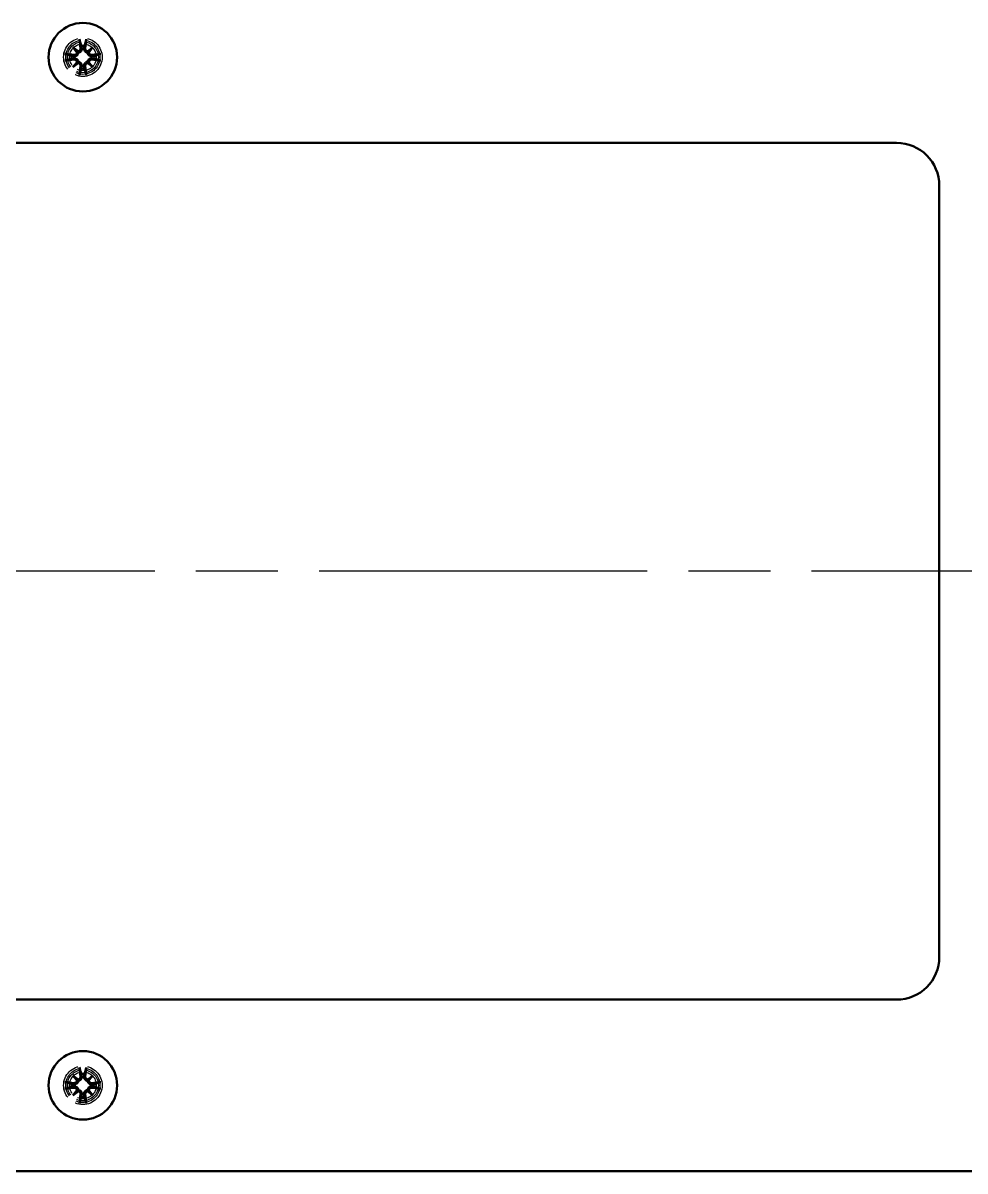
# Model space of a CAD drawing. Header units: millimetres. Extents: x 0 to 4200, y 0 to 2970.
# Drawn here: x 1039.3 to 1149.3, y 2135.2 to 2269.2 of the extents above; entities that cross this region are included whole.
import ezdxf

# ---------------------------------------------------------------- set-up
doc = ezdxf.new("R2010")
doc.units = ezdxf.units.MM
doc.header["$LTSCALE"] = 10
doc.linetypes.add('CHAIN', pattern=[0.7087, 0.4724, -0.0591, 0.1181, -0.0591])
doc.linetypes.add('DASHED', pattern=[0.2067, 0.1654, -0.0413])
doc.layers.add('Centerline (ANSI)', color=7, linetype='Continuous', lineweight=25)
doc.layers.add('Co ban', color=7, linetype='Continuous', lineweight=50)
doc.layers.add('Manh', color=7, linetype='DASHED', lineweight=25, true_color=0x008000)

msp = doc.modelspace()

# ---------------------------------------------------------------- linework, layer by layer
at = {"layer": 'Centerline (ANSI)', "linetype": 'CHAIN', "ltscale": 8.113447}
msp.add_line((2549.67, 2205.2), (583.52, 2205.2), dxfattribs=at)
at = {"layer": 'Co ban'}
for p, q in [((1045.11, 2266.36), (1045.6, 2265.87)), ((1047.43, 2266.36), (1046.95, 2265.87)), ((1045.6, 2265.87), (1045.74, 2265.73)), ((1045.6, 2264.52), (1045.74, 2264.66)), ((1046.95, 2265.87), (1046.81, 2265.73)), ((1046.95, 2264.52), (1046.81, 2264.66)), ((1045.11, 2264.04), (1045.6, 2264.52)), ((1047.43, 2264.04), (1046.95, 2264.52)), ((951.27, 2255.2), (1141.27, 2255.2)), ((1146.27, 2250.2), (1146.27, 2160.2)), ((1141.27, 2155.2), (951.27, 2155.2)), ((1045.11, 2146.36), (1045.6, 2145.87)), ((1045.6, 2145.87), (1045.74, 2145.73)), ((1046.95, 2145.87), (1046.81, 2145.73)), ((1047.43, 2146.36), (1046.95, 2145.87)), ((1045.11, 2144.04), (1045.6, 2144.52)), ((1045.6, 2144.52), (1045.74, 2144.66)), ((1046.95, 2144.52), (1046.81, 2144.66)), ((1047.43, 2144.04), (1046.95, 2144.52)), ((1821.27, 2135.2), (711.27, 2135.2))]:
    msp.add_line(p, q, dxfattribs=at)
for centre in [(1046.27, 2265.2), (1046.27, 2145.2)]:
    msp.add_circle(centre, 4, dxfattribs=at)
for centre, radius, start, end in [((1046.27, 2265.2), 1.34, 82.3918, 97.6082), ((1046.27, 2265.2), 1.34, 172.3918, 187.6082), ((1046.27, 2265.2), 1.34, 352.3918, 7.6082), ((1046.27, 2265.2), 1.34, 262.3918, 277.6082), ((1141.27, 2250.2), 5, 0, 90), ((1141.27, 2160.2), 5, 270, 0), ((1046.27, 2145.2), 1.34, 172.3918, 187.6082), ((1046.27, 2145.2), 1.34, 82.3918, 97.6082), ((1046.27, 2145.2), 1.34, 352.3918, 7.6082), ((1046.27, 2145.2), 1.34, 262.3918, 277.6082)]:
    msp.add_arc(centre, radius, start, end, dxfattribs=at)
for centre, major_axis, ratio, start_param, end_param in [((1046.68, 2265.25), (0.78, -6.44), 0.087156, 4.378084, 4.547777), ((1045.87, 2265.25), (0.78, 6.44), 0.087156, 4.877001, 5.046694), ((1047, 2265.82), (-4.2, 4.86), 0.173648, 1.313224, 1.430376), ((1045.65, 2264.47), (4.86, -4.2), 0.173648, 1.711217, 1.828368), ((1046.9, 2264.47), (4.86, 4.2), 0.173648, 1.313224, 1.430376), ((1045.55, 2265.82), (-4.2, -4.86), 0.173648, 1.711217, 1.828368), ((1046.23, 2264.79), (-6.44, 0.78), 0.087156, 4.877001, 5.046694), ((1046.23, 2265.6), (6.44, 0.78), 0.087156, 4.378084, 4.547777), ((1047, 2264.57), (4.2, 4.86), 0.173648, 1.711217, 1.828368), ((1045.37, 2265.86), (-0.188, -0.163), 0.868224, 2.023807, 2.409971), ((1045.37, 2264.54), (0.188, -0.163), 0.868224, 0.731621, 1.117785), ((1045.61, 2266.1), (-0.163, -0.188), 0.868224, 0.731621, 1.117785), ((1046.94, 2266.1), (-0.163, 0.188), 0.868224, 2.023807, 2.409971), ((1047.18, 2265.86), (-0.188, 0.163), 0.868224, 0.731621, 1.117785), ((1047.18, 2264.54), (0.188, 0.163), 0.868224, 2.023807, 2.409971), ((1045.55, 2264.57), (4.2, -4.86), 0.173648, 1.313224, 1.430376), ((1046.32, 2264.79), (-6.44, -0.78), 0.087156, 4.378084, 4.547777), ((1046.32, 2265.6), (6.44, -0.78), 0.087156, 4.877001, 5.046694), ((1045.65, 2265.92), (-4.86, -4.2), 0.173648, 1.313224, 1.430376), ((1045.61, 2264.29), (0.163, -0.188), 0.868224, 2.023807, 2.409971), ((1046.68, 2265.15), (-0.78, -6.44), 0.087156, 4.877001, 5.046694), ((1045.87, 2265.15), (-0.78, 6.44), 0.087156, 4.378084, 4.547777), ((1046.94, 2264.29), (0.163, 0.188), 0.868224, 0.731621, 1.117785), ((1046.9, 2265.92), (-4.86, 4.2), 0.173648, 1.711217, 1.828368), ((1046.68, 2145.25), (0.78, -6.44), 0.087156, 4.378084, 4.547777), ((1045.87, 2145.25), (0.78, 6.44), 0.087156, 4.877001, 5.046694), ((1046.23, 2144.79), (-6.44, 0.78), 0.087156, 4.877001, 5.046694), ((1047, 2145.82), (-4.2, 4.86), 0.173648, 1.313224, 1.430376), ((1045.65, 2144.47), (4.86, -4.2), 0.173648, 1.711217, 1.828368), ((1045.37, 2145.86), (-0.188, -0.163), 0.868224, 2.023807, 2.409971), ((1045.61, 2146.1), (-0.163, -0.188), 0.868224, 0.731621, 1.117785), ((1046.9, 2144.47), (4.86, 4.2), 0.173648, 1.313224, 1.430376), ((1046.94, 2146.1), (-0.163, 0.188), 0.868224, 2.023807, 2.409971), ((1047.18, 2145.86), (-0.188, 0.163), 0.868224, 0.731621, 1.117785), ((1045.55, 2145.82), (-4.2, -4.86), 0.173648, 1.711217, 1.828368), ((1046.32, 2144.79), (-6.44, -0.78), 0.087156, 4.378084, 4.547777), ((1046.23, 2145.6), (6.44, 0.78), 0.087156, 4.378084, 4.547777), ((1047, 2144.57), (4.2, 4.86), 0.173648, 1.711217, 1.828368), ((1045.65, 2145.92), (-4.86, -4.2), 0.173648, 1.313224, 1.430376), ((1045.37, 2144.54), (0.188, -0.163), 0.868224, 0.731621, 1.117785), ((1045.61, 2144.29), (0.163, -0.188), 0.868224, 2.023807, 2.409971), ((1046.68, 2145.15), (-0.78, -6.44), 0.087156, 4.877001, 5.046694), ((1045.87, 2145.15), (-0.78, 6.44), 0.087156, 4.378084, 4.547777), ((1046.94, 2144.29), (0.163, 0.188), 0.868224, 0.731621, 1.117785), ((1046.9, 2145.92), (-4.86, 4.2), 0.173648, 1.711217, 1.828368), ((1047.18, 2144.54), (0.188, 0.163), 0.868224, 2.023807, 2.409971), ((1045.55, 2144.57), (4.2, -4.86), 0.173648, 1.313224, 1.430376), ((1046.32, 2145.6), (6.44, -0.78), 0.087156, 4.877001, 5.046694)]:
    msp.add_ellipse(centre, major_axis=major_axis, ratio=ratio, start_param=start_param, end_param=end_param, dxfattribs=at)
for points, knots in [([(1045.92, 2267.09), (1045.92, 2267.1), (1045.92, 2267.11), (1045.91, 2267.14), (1045.91, 2267.16), (1045.9, 2267.2), (1045.9, 2267.22), (1045.9, 2267.26), (1045.89, 2267.28), (1045.89, 2267.29)], [0.05658644, 0.05658644, 0.05658644, 0.05658644, 0.06161587, 0.06161587, 0.06775669, 0.06775669, 0.07390904, 0.07390904, 0.07912293, 0.07912293, 0.07912293, 0.07912293]), ([(1046.66, 2267.29), (1046.65, 2267.28), (1046.65, 2267.26), (1046.65, 2267.22), (1046.64, 2267.2), (1046.64, 2267.16), (1046.63, 2267.14), (1046.63, 2267.11), (1046.63, 2267.1), (1046.62, 2267.09)], [0.01947687, 0.01947687, 0.01947687, 0.01947687, 0.02469076, 0.02469076, 0.03084311, 0.03084311, 0.03698394, 0.03698394, 0.04201336, 0.04201336, 0.04201336, 0.04201336]), ([(1046, 2266.23), (1046, 2266.2), (1046, 2266.16), (1045.97, 2266.08), (1045.95, 2266.04), (1045.91, 2265.98), (1045.88, 2265.95), (1045.81, 2265.91), (1045.77, 2265.9), (1045.72, 2265.9), (1045.7, 2265.89), (1045.69, 2265.89)], [0, 0, 0, 0, 0.01151442, 0.01151442, 0.02302884, 0.02302884, 0.0344178, 0.0344178, 0.04580676, 0.04580676, 0.0498478, 0.0498478, 0.0498478, 0.0498478]), ([(1046.14, 2266.25), (1046.14, 2266.25), (1046.14, 2266.24), (1046.15, 2266.19), (1046.15, 2266.14), (1046.13, 2266.05), (1046.12, 2266.01), (1046.08, 2265.94), (1046.06, 2265.9), (1046, 2265.84), (1045.96, 2265.81), (1045.89, 2265.77), (1045.85, 2265.75), (1045.79, 2265.74), (1045.76, 2265.73), (1045.74, 2265.73)], [0.18013192, 0.18013192, 0.18013192, 0.18013192, 0.18231103, 0.18231103, 0.1966644, 0.1966644, 0.21101777, 0.21101777, 0.22326588, 0.22326588, 0.23551399, 0.23551399, 0.24776211, 0.24776211, 0.25510696, 0.25510696, 0.25510696, 0.25510696]), ([(1046.81, 2265.73), (1046.79, 2265.73), (1046.76, 2265.74), (1046.69, 2265.75), (1046.65, 2265.77), (1046.58, 2265.81), (1046.55, 2265.84), (1046.49, 2265.9), (1046.47, 2265.94), (1046.43, 2266.01), (1046.41, 2266.05), (1046.4, 2266.14), (1046.4, 2266.19), (1046.4, 2266.23), (1046.4, 2266.24), (1046.4, 2266.25), (1046.41, 2266.25)], [-0.07279593, -0.07279593, -0.07279593, -0.07279593, -0.06545108, -0.06545108, -0.05320296, -0.05320296, -0.04095485, -0.04095485, -0.02870674, -0.02870674, -0.01435337, -0.01435337, 0, 0, 0, 0.00217911, 0.00217911, 0.00217911, 0.00217911]), ([(1046.86, 2265.89), (1046.86, 2265.89), (1046.86, 2265.89), (1046.82, 2265.9), (1046.78, 2265.9), (1046.7, 2265.93), (1046.67, 2265.96), (1046.61, 2266.01), (1046.59, 2266.04), (1046.56, 2266.12), (1046.55, 2266.16), (1046.55, 2266.21), (1046.55, 2266.22), (1046.55, 2266.23)], [0.02262869, 0.02262869, 0.02262869, 0.02262869, 0.02311382, 0.02311382, 0.03450698, 0.03450698, 0.04590014, 0.04590014, 0.05733833, 0.05733833, 0.06877652, 0.06877652, 0.07249219, 0.07249219, 0.07249219, 0.07249219]), ([(1044.18, 2265.58), (1044.19, 2265.58), (1044.21, 2265.58), (1044.25, 2265.57), (1044.27, 2265.57), (1044.31, 2265.56), (1044.33, 2265.56), (1044.36, 2265.55), (1044.37, 2265.55), (1044.38, 2265.55)], [0.01947687, 0.01947687, 0.01947687, 0.01947687, 0.02469076, 0.02469076, 0.03084311, 0.03084311, 0.03698394, 0.03698394, 0.04201336, 0.04201336, 0.04201336, 0.04201336]), ([(1044.38, 2264.85), (1044.37, 2264.84), (1044.36, 2264.84), (1044.33, 2264.84), (1044.31, 2264.83), (1044.27, 2264.83), (1044.25, 2264.82), (1044.21, 2264.82), (1044.19, 2264.82), (1044.18, 2264.82)], [0.05658644, 0.05658644, 0.05658644, 0.05658644, 0.06161587, 0.06161587, 0.06775669, 0.06775669, 0.07390904, 0.07390904, 0.07912293, 0.07912293, 0.07912293, 0.07912293]), ([(1045.74, 2265.73), (1045.74, 2265.71), (1045.73, 2265.68), (1045.72, 2265.62), (1045.7, 2265.58), (1045.66, 2265.51), (1045.63, 2265.47), (1045.57, 2265.41), (1045.53, 2265.39), (1045.46, 2265.35), (1045.42, 2265.34), (1045.33, 2265.32), (1045.28, 2265.32), (1045.24, 2265.33), (1045.23, 2265.33), (1045.23, 2265.33), (1045.22, 2265.33)], [-0.07279593, -0.07279593, -0.07279593, -0.07279593, -0.06545108, -0.06545108, -0.05320296, -0.05320296, -0.04095485, -0.04095485, -0.02870674, -0.02870674, -0.01435337, -0.01435337, 0, 0, 0, 0.00217911, 0.00217911, 0.00217911, 0.00217911]), ([(1045.22, 2265.07), (1045.23, 2265.07), (1045.23, 2265.07), (1045.28, 2265.07), (1045.33, 2265.07), (1045.42, 2265.06), (1045.46, 2265.04), (1045.53, 2265), (1045.57, 2264.98), (1045.63, 2264.92), (1045.66, 2264.89), (1045.7, 2264.82), (1045.72, 2264.78), (1045.73, 2264.71), (1045.74, 2264.68), (1045.74, 2264.66)], [0.18013192, 0.18013192, 0.18013192, 0.18013192, 0.18231103, 0.18231103, 0.1966644, 0.1966644, 0.21101777, 0.21101777, 0.22326588, 0.22326588, 0.23551399, 0.23551399, 0.24776211, 0.24776211, 0.25510696, 0.25510696, 0.25510696, 0.25510696]), ([(1045.58, 2265.78), (1045.58, 2265.78), (1045.58, 2265.78), (1045.58, 2265.74), (1045.57, 2265.7), (1045.54, 2265.62), (1045.51, 2265.59), (1045.46, 2265.54), (1045.43, 2265.51), (1045.35, 2265.48), (1045.31, 2265.47), (1045.26, 2265.47), (1045.25, 2265.47), (1045.24, 2265.47)], [0.02262944, 0.02262944, 0.02262944, 0.02262944, 0.02319765, 0.02319765, 0.0345489, 0.0345489, 0.04590016, 0.04590016, 0.05733835, 0.05733835, 0.06877655, 0.06877655, 0.07249221, 0.07249221, 0.07249221, 0.07249221]), ([(1045.24, 2264.92), (1045.27, 2264.92), (1045.32, 2264.92), (1045.39, 2264.9), (1045.43, 2264.88), (1045.49, 2264.83), (1045.52, 2264.8), (1045.56, 2264.73), (1045.57, 2264.69), (1045.58, 2264.64), (1045.58, 2264.63), (1045.58, 2264.61)], [0, 0, 0, 0, 0.01151442, 0.01151442, 0.02302884, 0.02302884, 0.0344178, 0.0344178, 0.04580676, 0.04580676, 0.0498478, 0.0498478, 0.0498478, 0.0498478]), ([(1045.74, 2264.66), (1045.76, 2264.66), (1045.79, 2264.66), (1045.85, 2264.64), (1045.89, 2264.62), (1045.96, 2264.58), (1046, 2264.55), (1046.06, 2264.49), (1046.08, 2264.46), (1046.12, 2264.39), (1046.13, 2264.34), (1046.15, 2264.25), (1046.15, 2264.2), (1046.15, 2264.16), (1046.14, 2264.15), (1046.14, 2264.15), (1046.14, 2264.14)], [-0.07279593, -0.07279593, -0.07279593, -0.07279593, -0.06545108, -0.06545108, -0.05320296, -0.05320296, -0.04095485, -0.04095485, -0.02870674, -0.02870674, -0.01435337, -0.01435337, 0, 0, 0, 0.00217911, 0.00217911, 0.00217911, 0.00217911]), ([(1046.41, 2264.14), (1046.4, 2264.15), (1046.4, 2264.15), (1046.4, 2264.2), (1046.4, 2264.25), (1046.41, 2264.34), (1046.43, 2264.39), (1046.47, 2264.46), (1046.49, 2264.49), (1046.55, 2264.55), (1046.58, 2264.58), (1046.65, 2264.62), (1046.69, 2264.64), (1046.76, 2264.66), (1046.79, 2264.66), (1046.81, 2264.66)], [0.18013192, 0.18013192, 0.18013192, 0.18013192, 0.18231103, 0.18231103, 0.1966644, 0.1966644, 0.21101777, 0.21101777, 0.22326588, 0.22326588, 0.23551399, 0.23551399, 0.24776211, 0.24776211, 0.25510696, 0.25510696, 0.25510696, 0.25510696]), ([(1047.33, 2265.33), (1047.32, 2265.33), (1047.32, 2265.33), (1047.27, 2265.32), (1047.22, 2265.32), (1047.13, 2265.34), (1047.09, 2265.35), (1047.01, 2265.39), (1046.98, 2265.41), (1046.92, 2265.47), (1046.89, 2265.51), (1046.85, 2265.58), (1046.83, 2265.62), (1046.82, 2265.68), (1046.81, 2265.71), (1046.81, 2265.73)], [0.18013192, 0.18013192, 0.18013192, 0.18013192, 0.18231103, 0.18231103, 0.1966644, 0.1966644, 0.21101777, 0.21101777, 0.22326588, 0.22326588, 0.23551399, 0.23551399, 0.24776211, 0.24776211, 0.25510696, 0.25510696, 0.25510696, 0.25510696]), ([(1046.81, 2264.66), (1046.81, 2264.68), (1046.82, 2264.71), (1046.83, 2264.78), (1046.85, 2264.82), (1046.89, 2264.89), (1046.92, 2264.92), (1046.98, 2264.98), (1047.01, 2265), (1047.09, 2265.04), (1047.13, 2265.06), (1047.22, 2265.07), (1047.27, 2265.07), (1047.31, 2265.07), (1047.32, 2265.07), (1047.32, 2265.07), (1047.33, 2265.07)], [-0.07279593, -0.07279593, -0.07279593, -0.07279593, -0.06545108, -0.06545108, -0.05320296, -0.05320296, -0.04095485, -0.04095485, -0.02870674, -0.02870674, -0.01435337, -0.01435337, 0, 0, 0, 0.00217911, 0.00217911, 0.00217911, 0.00217911]), ([(1047.31, 2265.47), (1047.27, 2265.47), (1047.23, 2265.47), (1047.15, 2265.5), (1047.12, 2265.52), (1047.06, 2265.56), (1047.03, 2265.59), (1046.99, 2265.66), (1046.98, 2265.7), (1046.97, 2265.75), (1046.97, 2265.77), (1046.97, 2265.78)], [0, 0, 0, 0, 0.01151442, 0.01151442, 0.02302884, 0.02302884, 0.0344178, 0.0344178, 0.04580676, 0.04580676, 0.0498478, 0.0498478, 0.0498478, 0.0498478]), ([(1046.97, 2264.61), (1046.97, 2264.61), (1046.97, 2264.62), (1046.97, 2264.65), (1046.98, 2264.7), (1047.01, 2264.77), (1047.03, 2264.8), (1047.09, 2264.86), (1047.12, 2264.88), (1047.2, 2264.91), (1047.24, 2264.92), (1047.29, 2264.92), (1047.3, 2264.92), (1047.31, 2264.92)], [0.02262944, 0.02262944, 0.02262944, 0.02262944, 0.02319765, 0.02319765, 0.0345489, 0.0345489, 0.04590016, 0.04590016, 0.05733835, 0.05733835, 0.06877655, 0.06877655, 0.07249221, 0.07249221, 0.07249221, 0.07249221]), ([(1048.17, 2265.55), (1048.18, 2265.55), (1048.19, 2265.55), (1048.22, 2265.56), (1048.24, 2265.56), (1048.27, 2265.57), (1048.3, 2265.57), (1048.33, 2265.58), (1048.35, 2265.58), (1048.37, 2265.58)], [0.05658644, 0.05658644, 0.05658644, 0.05658644, 0.06161587, 0.06161587, 0.06775669, 0.06775669, 0.07390904, 0.07390904, 0.07912293, 0.07912293, 0.07912293, 0.07912293]), ([(1048.37, 2264.82), (1048.35, 2264.82), (1048.33, 2264.82), (1048.3, 2264.82), (1048.27, 2264.83), (1048.24, 2264.83), (1048.22, 2264.84), (1048.19, 2264.84), (1048.18, 2264.84), (1048.17, 2264.85)], [0.01947687, 0.01947687, 0.01947687, 0.01947687, 0.02469076, 0.02469076, 0.03084311, 0.03084311, 0.03698394, 0.03698394, 0.04201336, 0.04201336, 0.04201336, 0.04201336]), ([(1045.69, 2264.5), (1045.69, 2264.5), (1045.69, 2264.5), (1045.73, 2264.5), (1045.77, 2264.49), (1045.85, 2264.46), (1045.88, 2264.44), (1045.93, 2264.38), (1045.96, 2264.35), (1045.99, 2264.27), (1046, 2264.23), (1046, 2264.18), (1046, 2264.17), (1046, 2264.16)], [0.02262944, 0.02262944, 0.02262944, 0.02262944, 0.02319765, 0.02319765, 0.0345489, 0.0345489, 0.04590016, 0.04590016, 0.05733835, 0.05733835, 0.06877655, 0.06877655, 0.07249221, 0.07249221, 0.07249221, 0.07249221]), ([(1045.89, 2263.1), (1045.89, 2263.12), (1045.9, 2263.14), (1045.9, 2263.17), (1045.9, 2263.2), (1045.91, 2263.24), (1045.91, 2263.26), (1045.92, 2263.28), (1045.92, 2263.29), (1045.92, 2263.3)], [0.01947687, 0.01947687, 0.01947687, 0.01947687, 0.02469076, 0.02469076, 0.03084311, 0.03084311, 0.03698394, 0.03698394, 0.04201336, 0.04201336, 0.04201336, 0.04201336]), ([(1046.55, 2264.16), (1046.55, 2264.2), (1046.55, 2264.24), (1046.57, 2264.32), (1046.59, 2264.35), (1046.64, 2264.41), (1046.67, 2264.44), (1046.74, 2264.48), (1046.78, 2264.49), (1046.83, 2264.5), (1046.85, 2264.5), (1046.86, 2264.5)], [0, 0, 0, 0, 0.01154742, 0.01154742, 0.02309483, 0.02309483, 0.0344508, 0.0344508, 0.04580677, 0.04580677, 0.04984781, 0.04984781, 0.04984781, 0.04984781]), ([(1046.62, 2263.3), (1046.63, 2263.29), (1046.63, 2263.28), (1046.63, 2263.26), (1046.64, 2263.24), (1046.64, 2263.2), (1046.65, 2263.17), (1046.65, 2263.14), (1046.65, 2263.12), (1046.66, 2263.1)], [0.05658644, 0.05658644, 0.05658644, 0.05658644, 0.06161587, 0.06161587, 0.06775669, 0.06775669, 0.07390904, 0.07390904, 0.07912293, 0.07912293, 0.07912293, 0.07912293]), ([(1045.92, 2147.09), (1045.92, 2147.1), (1045.92, 2147.11), (1045.91, 2147.14), (1045.91, 2147.16), (1045.9, 2147.2), (1045.9, 2147.22), (1045.9, 2147.26), (1045.89, 2147.28), (1045.89, 2147.29)], [0.05658644, 0.05658644, 0.05658644, 0.05658644, 0.06161587, 0.06161587, 0.06775669, 0.06775669, 0.07390904, 0.07390904, 0.07912293, 0.07912293, 0.07912293, 0.07912293]), ([(1046.66, 2147.29), (1046.65, 2147.28), (1046.65, 2147.26), (1046.65, 2147.22), (1046.64, 2147.2), (1046.64, 2147.16), (1046.63, 2147.14), (1046.63, 2147.11), (1046.63, 2147.1), (1046.62, 2147.09)], [0.01947687, 0.01947687, 0.01947687, 0.01947687, 0.02469076, 0.02469076, 0.03084311, 0.03084311, 0.03698394, 0.03698394, 0.04201336, 0.04201336, 0.04201336, 0.04201336]), ([(1044.18, 2145.58), (1044.19, 2145.58), (1044.21, 2145.58), (1044.25, 2145.57), (1044.27, 2145.57), (1044.31, 2145.56), (1044.33, 2145.56), (1044.36, 2145.55), (1044.37, 2145.55), (1044.38, 2145.55)], [0.01947687, 0.01947687, 0.01947687, 0.01947687, 0.02469076, 0.02469076, 0.03084311, 0.03084311, 0.03698394, 0.03698394, 0.04201336, 0.04201336, 0.04201336, 0.04201336]), ([(1045.74, 2145.73), (1045.74, 2145.71), (1045.73, 2145.68), (1045.72, 2145.62), (1045.7, 2145.58), (1045.66, 2145.51), (1045.63, 2145.47), (1045.57, 2145.41), (1045.53, 2145.39), (1045.46, 2145.35), (1045.42, 2145.34), (1045.33, 2145.32), (1045.28, 2145.32), (1045.24, 2145.33), (1045.23, 2145.33), (1045.23, 2145.33), (1045.22, 2145.33)], [-0.07279593, -0.07279593, -0.07279593, -0.07279593, -0.06545108, -0.06545108, -0.05320296, -0.05320296, -0.04095485, -0.04095485, -0.02870674, -0.02870674, -0.01435337, -0.01435337, 0, 0, 0, 0.00217911, 0.00217911, 0.00217911, 0.00217911]), ([(1045.58, 2145.78), (1045.58, 2145.78), (1045.58, 2145.78), (1045.58, 2145.74), (1045.57, 2145.7), (1045.54, 2145.62), (1045.51, 2145.59), (1045.46, 2145.54), (1045.43, 2145.51), (1045.35, 2145.48), (1045.31, 2145.47), (1045.26, 2145.47), (1045.25, 2145.47), (1045.24, 2145.47)], [0.02262944, 0.02262944, 0.02262944, 0.02262944, 0.02319765, 0.02319765, 0.0345489, 0.0345489, 0.04590016, 0.04590016, 0.05733835, 0.05733835, 0.06877655, 0.06877655, 0.07249221, 0.07249221, 0.07249221, 0.07249221]), ([(1046, 2146.23), (1046, 2146.2), (1046, 2146.16), (1045.97, 2146.08), (1045.95, 2146.04), (1045.91, 2145.98), (1045.88, 2145.95), (1045.81, 2145.91), (1045.77, 2145.9), (1045.72, 2145.9), (1045.7, 2145.89), (1045.69, 2145.89)], [0, 0, 0, 0, 0.01151442, 0.01151442, 0.02302884, 0.02302884, 0.0344178, 0.0344178, 0.04580676, 0.04580676, 0.0498478, 0.0498478, 0.0498478, 0.0498478]), ([(1046.14, 2146.25), (1046.14, 2146.25), (1046.14, 2146.24), (1046.15, 2146.19), (1046.15, 2146.14), (1046.13, 2146.05), (1046.12, 2146.01), (1046.08, 2145.94), (1046.06, 2145.9), (1046, 2145.84), (1045.96, 2145.81), (1045.89, 2145.77), (1045.85, 2145.75), (1045.79, 2145.74), (1045.76, 2145.73), (1045.74, 2145.73)], [0.18013192, 0.18013192, 0.18013192, 0.18013192, 0.18231103, 0.18231103, 0.1966644, 0.1966644, 0.21101777, 0.21101777, 0.22326588, 0.22326588, 0.23551399, 0.23551399, 0.24776211, 0.24776211, 0.25510696, 0.25510696, 0.25510696, 0.25510696]), ([(1046.81, 2145.73), (1046.79, 2145.73), (1046.76, 2145.74), (1046.69, 2145.75), (1046.65, 2145.77), (1046.58, 2145.81), (1046.55, 2145.84), (1046.49, 2145.9), (1046.47, 2145.94), (1046.43, 2146.01), (1046.41, 2146.05), (1046.4, 2146.14), (1046.4, 2146.19), (1046.4, 2146.23), (1046.4, 2146.24), (1046.4, 2146.25), (1046.41, 2146.25)], [-0.07279593, -0.07279593, -0.07279593, -0.07279593, -0.06545108, -0.06545108, -0.05320296, -0.05320296, -0.04095485, -0.04095485, -0.02870674, -0.02870674, -0.01435337, -0.01435337, 0, 0, 0, 0.00217911, 0.00217911, 0.00217911, 0.00217911]), ([(1046.86, 2145.89), (1046.86, 2145.89), (1046.86, 2145.89), (1046.82, 2145.9), (1046.78, 2145.9), (1046.7, 2145.93), (1046.67, 2145.96), (1046.61, 2146.01), (1046.59, 2146.04), (1046.56, 2146.12), (1046.55, 2146.16), (1046.55, 2146.21), (1046.55, 2146.22), (1046.55, 2146.23)], [0.02262869, 0.02262869, 0.02262869, 0.02262869, 0.02311382, 0.02311382, 0.03450698, 0.03450698, 0.04590014, 0.04590014, 0.05733833, 0.05733833, 0.06877652, 0.06877652, 0.07249219, 0.07249219, 0.07249219, 0.07249219]), ([(1047.33, 2145.33), (1047.32, 2145.33), (1047.32, 2145.33), (1047.27, 2145.32), (1047.22, 2145.32), (1047.13, 2145.34), (1047.09, 2145.35), (1047.01, 2145.39), (1046.98, 2145.41), (1046.92, 2145.47), (1046.89, 2145.51), (1046.85, 2145.58), (1046.83, 2145.62), (1046.82, 2145.68), (1046.81, 2145.71), (1046.81, 2145.73)], [0.18013192, 0.18013192, 0.18013192, 0.18013192, 0.18231103, 0.18231103, 0.1966644, 0.1966644, 0.21101777, 0.21101777, 0.22326588, 0.22326588, 0.23551399, 0.23551399, 0.24776211, 0.24776211, 0.25510696, 0.25510696, 0.25510696, 0.25510696]), ([(1047.31, 2145.47), (1047.27, 2145.47), (1047.23, 2145.47), (1047.15, 2145.5), (1047.12, 2145.52), (1047.06, 2145.56), (1047.03, 2145.59), (1046.99, 2145.66), (1046.98, 2145.7), (1046.97, 2145.75), (1046.97, 2145.77), (1046.97, 2145.78)], [0, 0, 0, 0, 0.01151442, 0.01151442, 0.02302884, 0.02302884, 0.0344178, 0.0344178, 0.04580676, 0.04580676, 0.0498478, 0.0498478, 0.0498478, 0.0498478]), ([(1048.17, 2145.55), (1048.18, 2145.55), (1048.19, 2145.55), (1048.22, 2145.56), (1048.24, 2145.56), (1048.27, 2145.57), (1048.3, 2145.57), (1048.33, 2145.58), (1048.35, 2145.58), (1048.37, 2145.58)], [0.05658644, 0.05658644, 0.05658644, 0.05658644, 0.06161587, 0.06161587, 0.06775669, 0.06775669, 0.07390904, 0.07390904, 0.07912293, 0.07912293, 0.07912293, 0.07912293]), ([(1044.38, 2144.85), (1044.37, 2144.84), (1044.36, 2144.84), (1044.33, 2144.84), (1044.31, 2144.83), (1044.27, 2144.83), (1044.25, 2144.82), (1044.21, 2144.82), (1044.19, 2144.82), (1044.18, 2144.82)], [0.05658644, 0.05658644, 0.05658644, 0.05658644, 0.06161587, 0.06161587, 0.06775669, 0.06775669, 0.07390904, 0.07390904, 0.07912293, 0.07912293, 0.07912293, 0.07912293]), ([(1045.22, 2145.07), (1045.23, 2145.07), (1045.23, 2145.07), (1045.28, 2145.07), (1045.33, 2145.07), (1045.42, 2145.06), (1045.46, 2145.04), (1045.53, 2145), (1045.57, 2144.98), (1045.63, 2144.92), (1045.66, 2144.89), (1045.7, 2144.82), (1045.72, 2144.78), (1045.73, 2144.71), (1045.74, 2144.68), (1045.74, 2144.66)], [0.18013192, 0.18013192, 0.18013192, 0.18013192, 0.18231103, 0.18231103, 0.1966644, 0.1966644, 0.21101777, 0.21101777, 0.22326588, 0.22326588, 0.23551399, 0.23551399, 0.24776211, 0.24776211, 0.25510696, 0.25510696, 0.25510696, 0.25510696]), ([(1045.24, 2144.92), (1045.27, 2144.92), (1045.32, 2144.92), (1045.39, 2144.9), (1045.43, 2144.88), (1045.49, 2144.83), (1045.52, 2144.8), (1045.56, 2144.73), (1045.57, 2144.69), (1045.58, 2144.64), (1045.58, 2144.63), (1045.58, 2144.61)], [0, 0, 0, 0, 0.01151442, 0.01151442, 0.02302884, 0.02302884, 0.0344178, 0.0344178, 0.04580676, 0.04580676, 0.0498478, 0.0498478, 0.0498478, 0.0498478]), ([(1045.69, 2144.5), (1045.69, 2144.5), (1045.69, 2144.5), (1045.73, 2144.5), (1045.77, 2144.49), (1045.85, 2144.46), (1045.88, 2144.44), (1045.93, 2144.38), (1045.96, 2144.35), (1045.99, 2144.27), (1046, 2144.23), (1046, 2144.18), (1046, 2144.17), (1046, 2144.16)], [0.02262944, 0.02262944, 0.02262944, 0.02262944, 0.02319765, 0.02319765, 0.0345489, 0.0345489, 0.04590016, 0.04590016, 0.05733835, 0.05733835, 0.06877655, 0.06877655, 0.07249221, 0.07249221, 0.07249221, 0.07249221]), ([(1045.74, 2144.66), (1045.76, 2144.66), (1045.79, 2144.66), (1045.85, 2144.64), (1045.89, 2144.62), (1045.96, 2144.58), (1046, 2144.55), (1046.06, 2144.49), (1046.08, 2144.46), (1046.12, 2144.39), (1046.13, 2144.34), (1046.15, 2144.25), (1046.15, 2144.2), (1046.15, 2144.16), (1046.14, 2144.15), (1046.14, 2144.15), (1046.14, 2144.14)], [-0.07279593, -0.07279593, -0.07279593, -0.07279593, -0.06545108, -0.06545108, -0.05320296, -0.05320296, -0.04095485, -0.04095485, -0.02870674, -0.02870674, -0.01435337, -0.01435337, 0, 0, 0, 0.00217911, 0.00217911, 0.00217911, 0.00217911]), ([(1046.41, 2144.14), (1046.4, 2144.15), (1046.4, 2144.15), (1046.4, 2144.2), (1046.4, 2144.25), (1046.41, 2144.34), (1046.43, 2144.39), (1046.47, 2144.46), (1046.49, 2144.49), (1046.55, 2144.55), (1046.58, 2144.58), (1046.65, 2144.62), (1046.69, 2144.64), (1046.76, 2144.66), (1046.79, 2144.66), (1046.81, 2144.66)], [0.18013192, 0.18013192, 0.18013192, 0.18013192, 0.18231103, 0.18231103, 0.1966644, 0.1966644, 0.21101777, 0.21101777, 0.22326588, 0.22326588, 0.23551399, 0.23551399, 0.24776211, 0.24776211, 0.25510696, 0.25510696, 0.25510696, 0.25510696]), ([(1046.55, 2144.16), (1046.55, 2144.2), (1046.55, 2144.24), (1046.57, 2144.32), (1046.59, 2144.35), (1046.64, 2144.41), (1046.67, 2144.44), (1046.74, 2144.48), (1046.78, 2144.49), (1046.83, 2144.5), (1046.85, 2144.5), (1046.86, 2144.5)], [0, 0, 0, 0, 0.01154742, 0.01154742, 0.02309483, 0.02309483, 0.0344508, 0.0344508, 0.04580677, 0.04580677, 0.04984781, 0.04984781, 0.04984781, 0.04984781]), ([(1046.81, 2144.66), (1046.81, 2144.68), (1046.82, 2144.71), (1046.83, 2144.78), (1046.85, 2144.82), (1046.89, 2144.89), (1046.92, 2144.92), (1046.98, 2144.98), (1047.01, 2145), (1047.09, 2145.04), (1047.13, 2145.06), (1047.22, 2145.07), (1047.27, 2145.07), (1047.31, 2145.07), (1047.32, 2145.07), (1047.32, 2145.07), (1047.33, 2145.07)], [-0.07279593, -0.07279593, -0.07279593, -0.07279593, -0.06545108, -0.06545108, -0.05320296, -0.05320296, -0.04095485, -0.04095485, -0.02870674, -0.02870674, -0.01435337, -0.01435337, 0, 0, 0, 0.00217911, 0.00217911, 0.00217911, 0.00217911]), ([(1046.97, 2144.61), (1046.97, 2144.61), (1046.97, 2144.62), (1046.97, 2144.65), (1046.98, 2144.7), (1047.01, 2144.77), (1047.03, 2144.8), (1047.09, 2144.86), (1047.12, 2144.88), (1047.2, 2144.91), (1047.24, 2144.92), (1047.29, 2144.92), (1047.3, 2144.92), (1047.31, 2144.92)], [0.02262944, 0.02262944, 0.02262944, 0.02262944, 0.02319765, 0.02319765, 0.0345489, 0.0345489, 0.04590016, 0.04590016, 0.05733835, 0.05733835, 0.06877655, 0.06877655, 0.07249221, 0.07249221, 0.07249221, 0.07249221]), ([(1048.37, 2144.82), (1048.35, 2144.82), (1048.33, 2144.82), (1048.3, 2144.82), (1048.27, 2144.83), (1048.24, 2144.83), (1048.22, 2144.84), (1048.19, 2144.84), (1048.18, 2144.84), (1048.17, 2144.85)], [0.01947687, 0.01947687, 0.01947687, 0.01947687, 0.02469076, 0.02469076, 0.03084311, 0.03084311, 0.03698394, 0.03698394, 0.04201336, 0.04201336, 0.04201336, 0.04201336]), ([(1045.89, 2143.1), (1045.89, 2143.12), (1045.9, 2143.14), (1045.9, 2143.17), (1045.9, 2143.2), (1045.91, 2143.24), (1045.91, 2143.26), (1045.92, 2143.28), (1045.92, 2143.29), (1045.92, 2143.3)], [0.01947687, 0.01947687, 0.01947687, 0.01947687, 0.02469076, 0.02469076, 0.03084311, 0.03084311, 0.03698394, 0.03698394, 0.04201336, 0.04201336, 0.04201336, 0.04201336]), ([(1046.62, 2143.3), (1046.63, 2143.29), (1046.63, 2143.28), (1046.63, 2143.26), (1046.64, 2143.24), (1046.64, 2143.2), (1046.65, 2143.17), (1046.65, 2143.14), (1046.65, 2143.12), (1046.66, 2143.1)], [0.05658644, 0.05658644, 0.05658644, 0.05658644, 0.06161587, 0.06161587, 0.06775669, 0.06775669, 0.07390904, 0.07390904, 0.07912293, 0.07912293, 0.07912293, 0.07912293])]:
    msp.add_open_spline(points, degree=3, knots=knots, dxfattribs=at)
for points, weights in [([(1045.92, 2267.09), (1046.03, 2266.76), (1046.1, 2266.52)], [1.00291629593, 1.01778265824, 1]), ([(1046.1, 2266.52), (1046.12, 2266.37), (1046.14, 2266.25)], [1, 1.12437348596, 1.24767116976]), ([(1046.41, 2266.25), (1046.43, 2266.37), (1046.45, 2266.52)], [1.24767116976, 1.12437348596, 1]), ([(1046.45, 2266.52), (1046.52, 2266.76), (1046.62, 2267.09)], [1, 1.01778265823, 1.00291629593]), ([(1044.95, 2265.37), (1044.71, 2265.45), (1044.38, 2265.55)], [1, 1.01778265823, 1.00291629593]), ([(1044.38, 2264.85), (1044.71, 2264.95), (1044.95, 2265.02)], [1.00291629593, 1.01778265824, 1]), ([(1045.22, 2265.33), (1045.1, 2265.35), (1044.95, 2265.37)], [1.24767116976, 1.12437348596, 1]), ([(1044.95, 2265.02), (1045.1, 2265.05), (1045.22, 2265.07)], [1, 1.12437348596, 1.24767116976]), ([(1047.6, 2265.37), (1047.45, 2265.35), (1047.33, 2265.33)], [1, 1.12437348596, 1.24767116976]), ([(1047.33, 2265.07), (1047.45, 2265.05), (1047.6, 2265.02)], [1.24767116976, 1.12437348596, 1]), ([(1048.17, 2265.55), (1047.84, 2265.45), (1047.6, 2265.37)], [1.00291629593, 1.01778265824, 1]), ([(1047.6, 2265.02), (1047.84, 2264.95), (1048.17, 2264.85)], [1, 1.01778265823, 1.00291629593]), ([(1046.1, 2263.87), (1046.03, 2263.64), (1045.92, 2263.3)], [1, 1.01778265822, 1.00291629593]), ([(1046.14, 2264.14), (1046.12, 2264.02), (1046.1, 2263.87)], [1.24767116976, 1.12437348596, 1]), ([(1046.45, 2263.87), (1046.43, 2264.02), (1046.41, 2264.14)], [1, 1.12437348596, 1.24767116976]), ([(1046.62, 2263.3), (1046.52, 2263.64), (1046.45, 2263.87)], [1.00291629593, 1.01778265823, 1]), ([(1045.92, 2147.09), (1046.03, 2146.76), (1046.1, 2146.52)], [1.00291629593, 1.01778265824, 1]), ([(1046.45, 2146.52), (1046.52, 2146.76), (1046.62, 2147.09)], [1, 1.01778265823, 1.00291629593]), ([(1044.95, 2145.37), (1044.71, 2145.45), (1044.38, 2145.55)], [1, 1.01778265823, 1.00291629593]), ([(1045.22, 2145.33), (1045.1, 2145.35), (1044.95, 2145.37)], [1.24767116976, 1.12437348596, 1]), ([(1046.1, 2146.52), (1046.12, 2146.37), (1046.14, 2146.25)], [1, 1.12437348596, 1.24767116976]), ([(1046.41, 2146.25), (1046.43, 2146.37), (1046.45, 2146.52)], [1.24767116976, 1.12437348596, 1]), ([(1047.6, 2145.37), (1047.45, 2145.35), (1047.33, 2145.33)], [1, 1.12437348596, 1.24767116976]), ([(1048.17, 2145.55), (1047.84, 2145.45), (1047.6, 2145.37)], [1.00291629593, 1.01778265824, 1]), ([(1044.38, 2144.85), (1044.71, 2144.95), (1044.95, 2145.02)], [1.00291629593, 1.01778265824, 1]), ([(1044.95, 2145.02), (1045.1, 2145.05), (1045.22, 2145.07)], [1, 1.12437348596, 1.24767116976]), ([(1046.14, 2144.14), (1046.12, 2144.02), (1046.1, 2143.87)], [1.24767116976, 1.12437348596, 1]), ([(1046.45, 2143.87), (1046.43, 2144.02), (1046.41, 2144.14)], [1, 1.12437348596, 1.24767116976]), ([(1047.33, 2145.07), (1047.45, 2145.05), (1047.6, 2145.02)], [1.24767116976, 1.12437348596, 1]), ([(1047.6, 2145.02), (1047.84, 2144.95), (1048.17, 2144.85)], [1, 1.01778265823, 1.00291629593]), ([(1046.1, 2143.87), (1046.03, 2143.64), (1045.92, 2143.3)], [1, 1.01778265822, 1.00291629593]), ([(1046.62, 2143.3), (1046.52, 2143.64), (1046.45, 2143.87)], [1.00291629593, 1.01778265823, 1])]:
    msp.add_rational_spline(points, weights, degree=2, dxfattribs=at)
at = {"layer": 'Manh', "ltscale": 2.692601}
for centre in [(1046.27, 2265.2), (1046.27, 2145.2)]:
    msp.add_circle(centre, 2.25, dxfattribs=at)
at = {"layer": 'Manh', "ltscale": 2.393412}
for centre in [(1046.27, 2265.2), (1046.27, 2145.2)]:
    msp.add_circle(centre, 2, dxfattribs=at)
at = {"layer": 'Manh', "ltscale": 2.166693}
for centre in [(1046.27, 2265.2), (1046.27, 2145.2)]:
    msp.add_circle(centre, 1.81, dxfattribs=at)
at = {"layer": 'Manh', "ltscale": 1.879507}
for centre in [(1046.27, 2265.2), (1046.27, 2145.2)]:
    msp.add_circle(centre, 1.57, dxfattribs=at)

doc.saveas('drawing.dxf')
